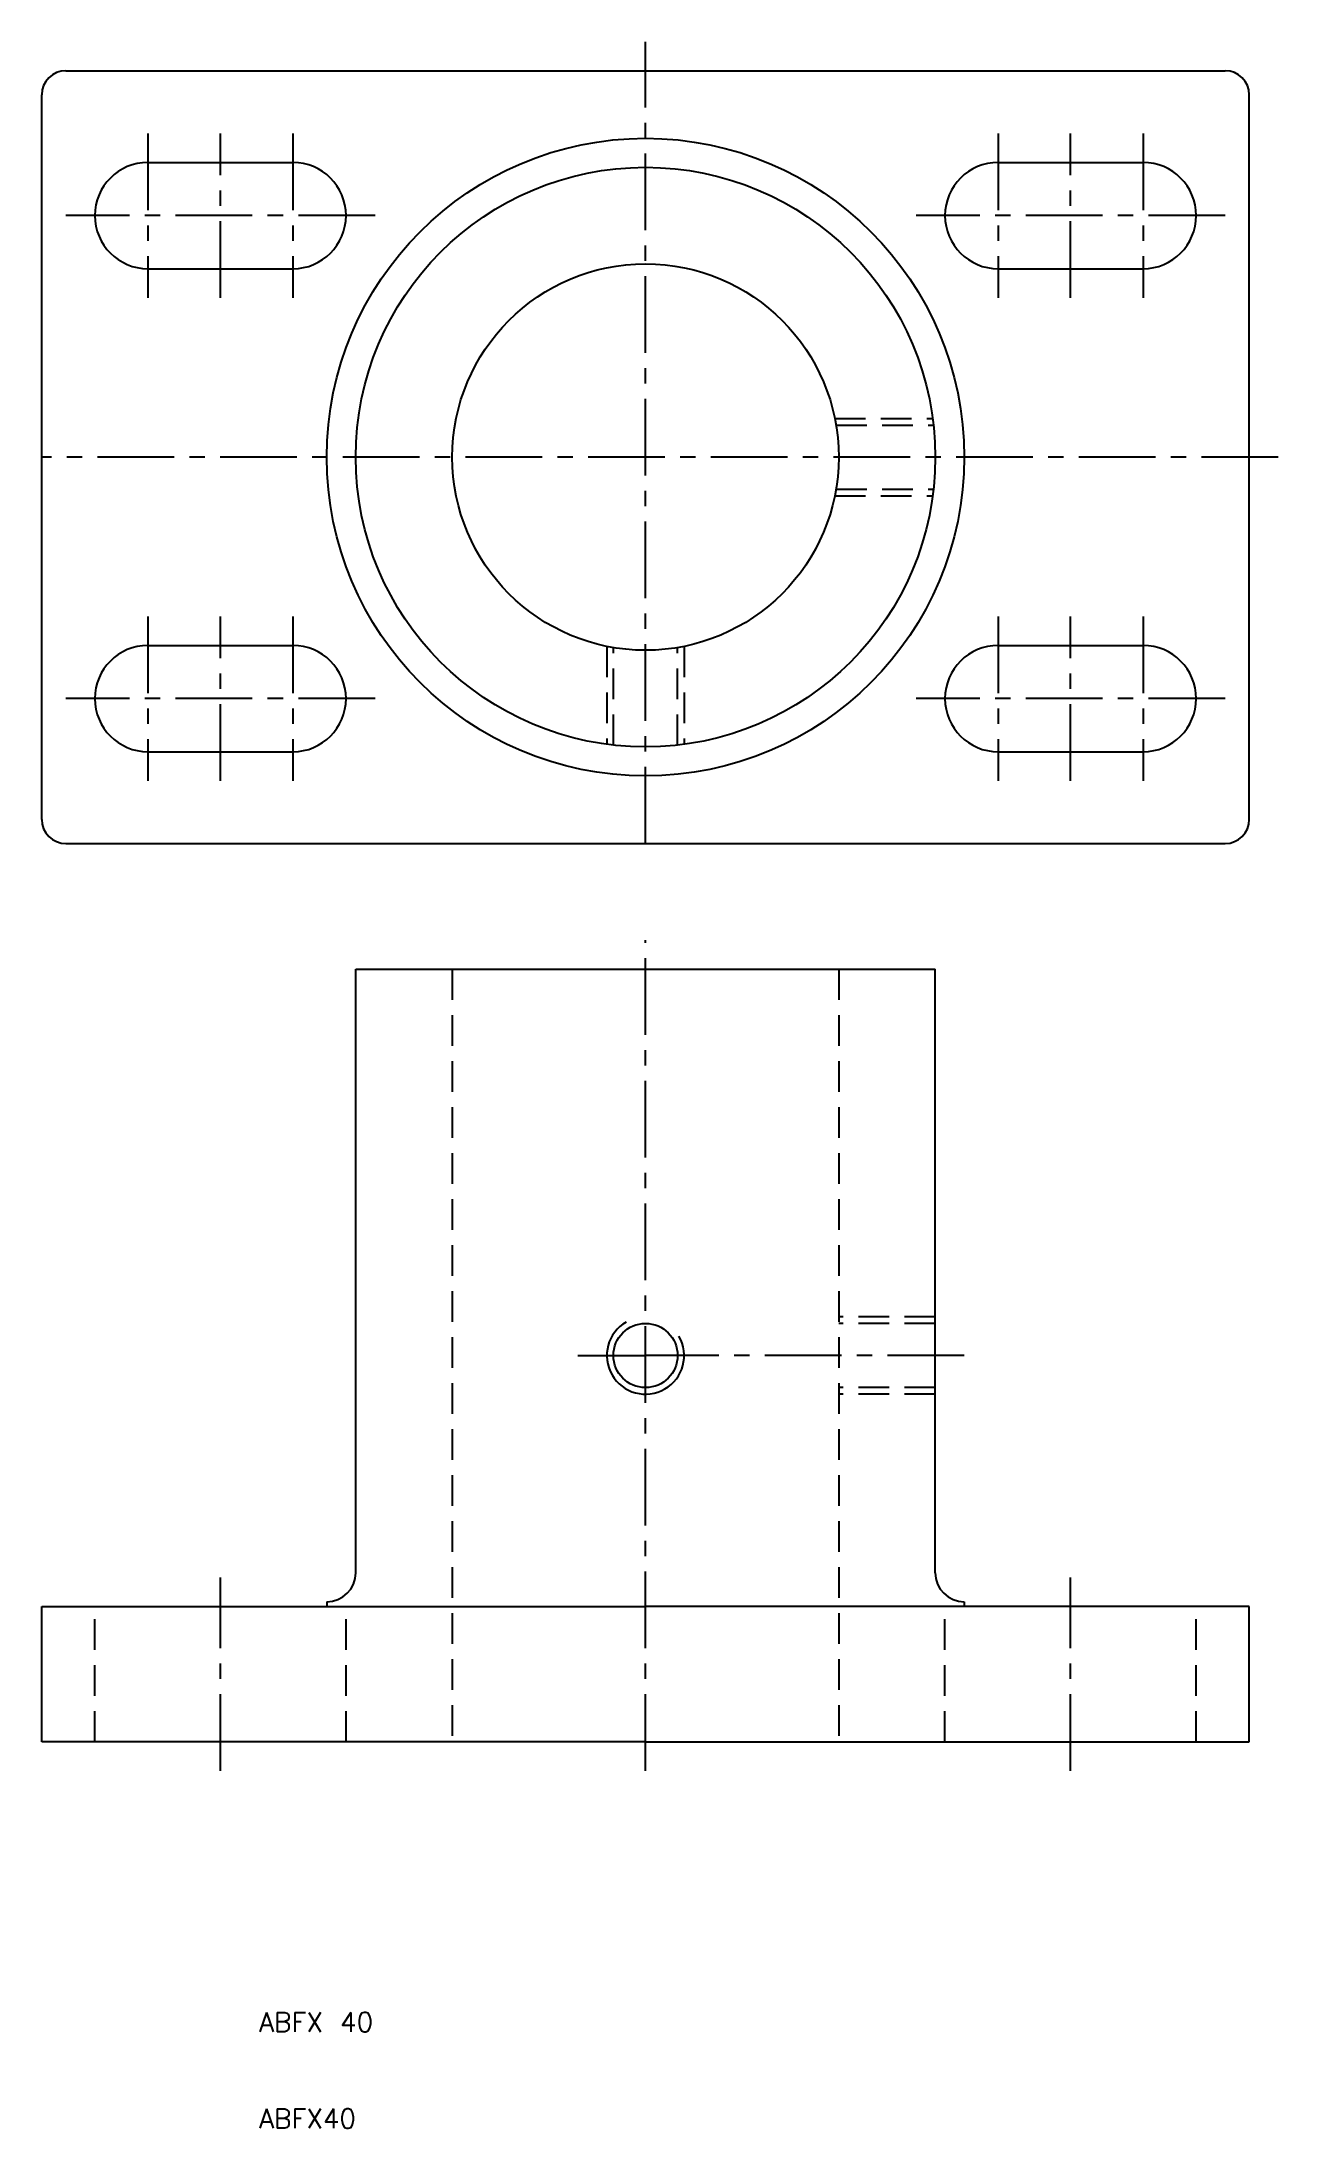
# Model space of a CAD drawing. Extents: x -12 to 116, y 10 to 226.
import ezdxf

# ---------------------------------------------------------------- set-up
doc = ezdxf.new("R2010")
doc.units = 0
doc.header["$LTSCALE"] = 0.25
doc.linetypes.add('CENTER', pattern=[50.8, 31.75, -6.35, 6.35, -6.35])
doc.linetypes.add('DASHED', pattern=[19.05, 12.7, -6.35])
doc.layers.get('0').update_dxf_attribs({"linetype": 'CONTINUOUS'})
doc.layers.add('CENTER', color=1, linetype='CENTER')
doc.styles.get("Standard").update_dxf_attribs({"font": 'txt.shx', "bigfont": 'extfont.shx'})

msp = doc.modelspace()

# ---------------------------------------------------------------- linework, layer by layer
for p, q in [((-10, 223), (110, 223)), ((-12.5, 145.5), (-12.5, 220.5)), ((112.5, 145.5), (112.5, 220.5)), ((-1.5, 213.5), (13.5, 213.5)), ((86.5, 213.5), (101.5, 213.5)), ((-1.5, 202.5), (13.5, 202.5)), ((86.5, 202.5), (101.5, 202.5)), ((-1.5, 163.5), (13.5, 163.5)), ((86.5, 163.5), (101.5, 163.5)), ((-1.5, 152.5), (13.5, 152.5)), ((86.5, 152.5), (101.5, 152.5)), ((-10, 143), (110, 143)), ((20, 130), (80, 130)), ((20, 67.5), (20, 130)), ((80, 67.5), (80, 130)), ((-12.5, 50), (-12.5, 64)), ((-12.5, 64), (20, 64)), ((17, 64.5), (17, 64)), ((20, 64), (50, 64)), ((80, 64), (50, 64)), ((112.5, 64), (80, 64)), ((83, 64.5), (83, 64)), ((112.5, 50), (112.5, 64)), ((50, 50), (-12.5, 50)), ((50, 50), (112.5, 50))]:
    msp.add_line(p, q)
at = {"color": 3, "linetype": 'DASHED'}
for p, q in [((69.595918, 187), (79.732137, 187)), ((69.721926, 186.3235), (79.815337, 186.3235)), ((69.721926, 179.6765), (79.815337, 179.6765)), ((69.595918, 179), (79.732137, 179)), ((46, 163.404082), (46, 153.267863)), ((46.6765, 153.184663), (46.6765, 163.278074)), ((53.3235, 153.184663), (53.3235, 163.278074)), ((54, 163.404082), (54, 153.267863)), ((30, 130), (30, 50)), ((70, 130), (70, 50)), ((80, 94), (70, 94)), ((80, 93.3235), (70, 93.3235)), ((80, 86.6765), (70, 86.6765)), ((80, 86), (70, 86)), ((-7, 50), (-7, 64)), ((19, 50), (19, 64)), ((81, 50), (81, 64)), ((107, 50), (107, 64))]:
    msp.add_line(p, q, dxfattribs=at)
for centre, radius in [((50, 183), 33), ((50, 183), 30), ((50, 183), 20), ((50, 90), 3.3235)]:
    msp.add_circle(centre, radius)
for centre, radius, start, end in [((-10, 220.5), 2.5, 90, 180), ((110, 220.5), 2.5, 0, 90), ((-1.5, 208), 5.5, 90, 270), ((13.5, 208), 5.5, 270, 90), ((86.5, 208), 5.5, 90, 270), ((101.5, 208), 5.5, 270, 90), ((-1.5, 158), 5.5, 90, 270), ((13.5, 158), 5.5, 270, 90), ((86.5, 158), 5.5, 90, 270), ((101.5, 158), 5.5, 270, 90), ((-10, 145.5), 2.5, 180, 270), ((110, 145.5), 2.5, 270, 0), ((17, 67.5), 3, 270, 0), ((83, 67.5), 3, 180, 270)]:
    msp.add_arc(centre, radius, start, end)
at = {"color": 3}
msp.add_arc((50, 90), 4, 120, 30, dxfattribs=at)
at = {"layer": 'CENTER', "color": 1, "linetype": 'CENTER'}
for p, q in [((50, 143), (50, 226)), ((-1.5, 216.5), (-1.5, 199.5)), ((6, 199.5), (6, 216.5)), ((13.5, 216.5), (13.5, 199.5)), ((86.5, 216.5), (86.5, 199.5)), ((94, 199.5), (94, 216.5)), ((101.5, 216.5), (101.5, 199.5)), ((22, 208), (-10, 208)), ((110, 208), (78, 208)), ((115.5, 183), (-12.5, 183)), ((-1.5, 166.5), (-1.5, 149.5)), ((6, 149.5), (6, 166.5)), ((13.5, 166.5), (13.5, 149.5)), ((86.5, 166.5), (86.5, 149.5)), ((94, 149.5), (94, 166.5)), ((101.5, 166.5), (101.5, 149.5)), ((22, 158), (-10, 158)), ((110, 158), (78, 158)), ((50, 47), (50, 133)), ((43, 90), (50, 90)), ((83, 90), (50, 90)), ((6, 47), (6, 67)), ((94, 47), (94, 67))]:
    msp.add_line(p, q, dxfattribs=at)

# ---------------------------------------------------------------- texts
for s, p in [('ABFX 40', (10, 20)), ('ABFX40', (10, 10))]:
    msp.add_text(s, height=2).set_placement(p)

doc.saveas('drawing.dxf')
